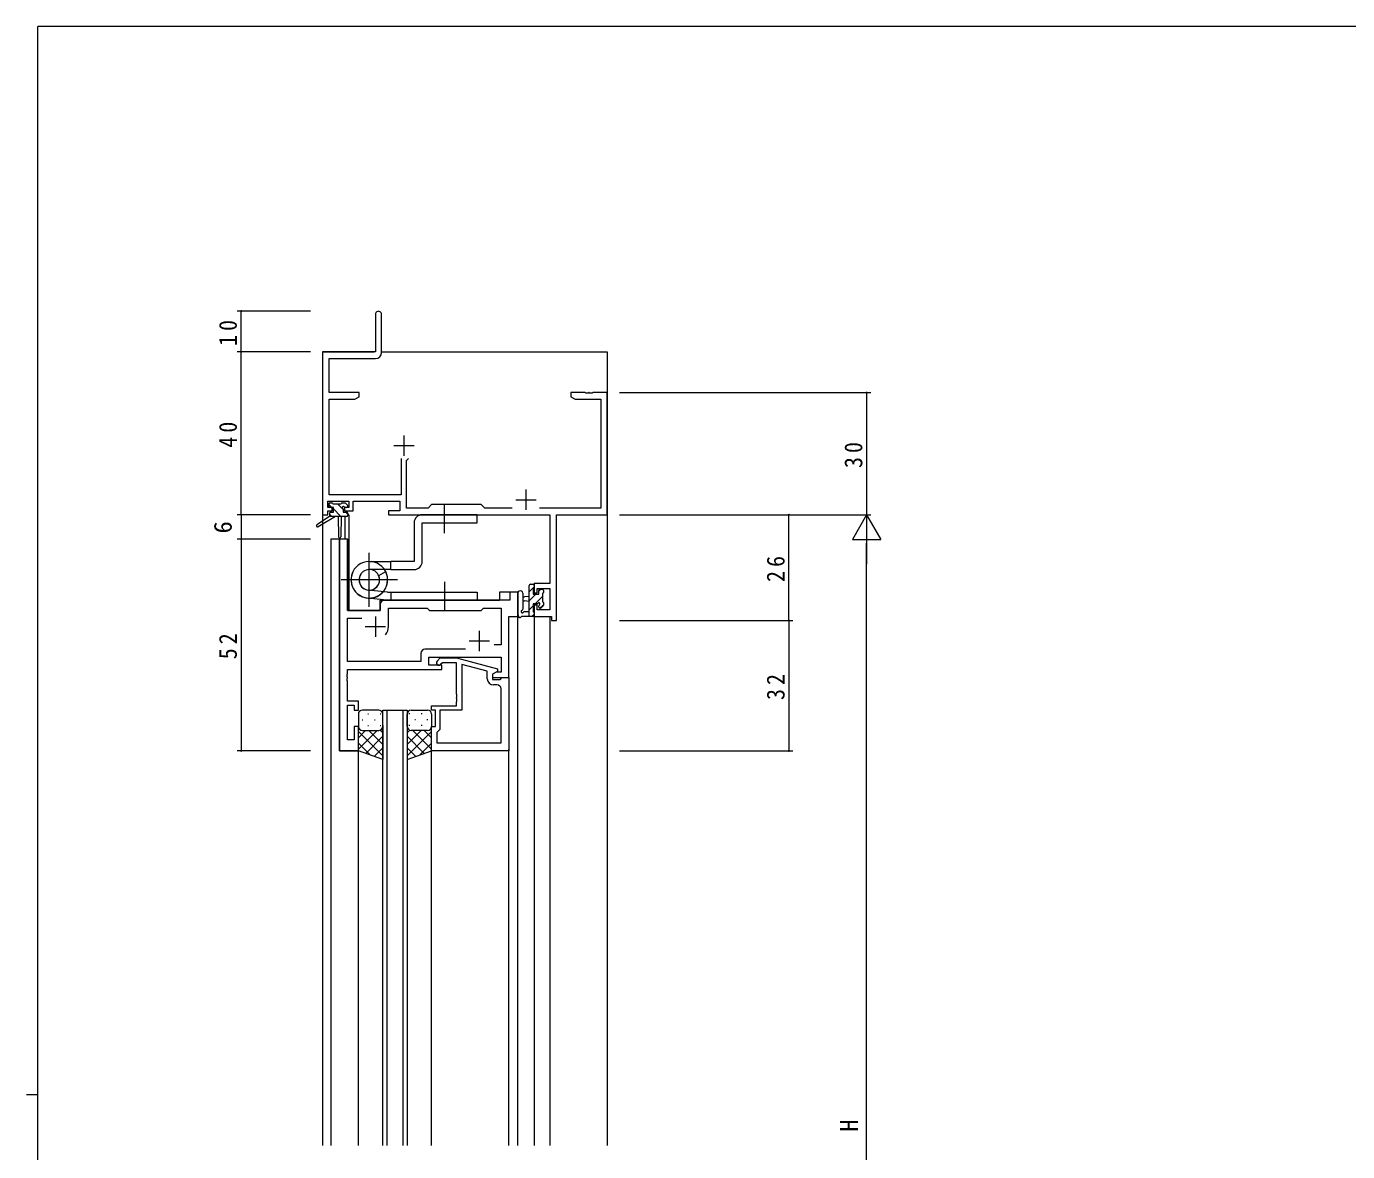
# Model space of a CAD drawing. Units: millimetres on the paper. Extents: x -397 to 397, y -282 to 282.
# Drawn here: x -396.7 to -71.9, y 2.8 to 279.3 of the extents above; entities that cross this region are included whole.
import ezdxf
from ezdxf.enums import TextEntityAlignment as Align

# ---------------------------------------------------------------- set-up
doc = ezdxf.new("R2010")
doc.units = ezdxf.units.MM
for name, color, linetype, lineweight in [('0-1_YKK_ZWAK', 7, 'Continuous', 18), ('0-3_YKK_11', 7, 'Continuous', 18), ('0-4_YKK_12', 2, 'Continuous', 18), ('0-5_YKK_13', 4, 'Continuous', 18), ('0-6_YKK_D', 6, 'Continuous', 18)]:
    doc.layers.add(name, color=color, linetype=linetype, lineweight=lineweight)
doc.styles.add('ＭＳ ゴシック', font='')
doc.styles.get('ＭＳ ゴシック').set_extended_font_data('MS Gothic')

msp = doc.modelspace()

# ---------------------------------------------------------------- linework, layer by layer
at = {"layer": '0-1_YKK_ZWAK'}
for p, q in [((-393.908, -245.688), (-393.908, 279.312)), ((376.092, 279.312), (-393.908, 279.312)), ((-396.708, 16.812), (-393.908, 16.812))]:
    msp.add_line(p, q, dxfattribs=at)
at = {"layer": '0-3_YKK_11'}
for p, q in [((-310.908, 208.562), (-310.908, 199.312)), ((-309.408, 199.182), (-309.408, 208.562)), ((-323.908, 199.312), (-323.908, 159.312)), ((-310.908, 199.312), (-323.908, 199.312)), ((-322.278, 197.682), (-310.908, 197.682)), ((-322.278, 189.312), (-322.278, 197.682)), ((-314.908, 189.312), (-322.278, 189.312)), ((-314.908, 188.312), (-314.908, 189.312)), ((-262.908, 189.312), (-262.908, 188.312)), ((-259.366, 189.312), (-262.908, 189.312)), ((-259.183, 189.192), (-259.366, 189.312)), ((-258.633, 189.192), (-259.183, 189.192)), ((-258.45, 189.312), (-258.633, 189.192)), ((-258.366, 189.312), (-258.45, 189.312)), ((-258.183, 189.192), (-258.366, 189.312)), ((-257.633, 189.192), (-258.183, 189.192)), ((-257.45, 189.312), (-257.633, 189.192)), ((-253.908, 189.312), (-257.45, 189.312)), ((-253.908, 159.312), (-253.908, 189.312)), ((-322.278, 187.682), (-315.999, 187.682)), ((-322.278, 164.242), (-322.278, 187.682)), ((-315.999, 187.682), (-314.908, 188.312)), ((-262.908, 188.312), (-261.817, 187.682)), ((-261.817, 187.682), (-255.538, 187.682)), ((-255.538, 187.682), (-255.538, 160.942)), ((-303.908, 178.812), (-303.908, 173.812)), ((-306.408, 176.312), (-301.408, 176.312)), ((-304.558, 173.112), (-304.558, 164.242)), ((-303.258, 172.612), (-302.758, 173.112)), ((-303.258, 160.942), (-303.258, 172.612)), ((-322.608, 162.612), (-317.408, 162.612)), ((-322.608, 161.112), (-322.608, 162.612)), ((-304.558, 164.242), (-322.278, 164.242)), ((-317.408, 162.612), (-317.408, 161.112)), ((-316.408, 162.612), (-304.888, 162.612)), ((-316.408, 160.312), (-316.408, 162.612)), ((-304.888, 162.612), (-304.888, 160.312)), ((-276.408, 163.012), (-271.408, 163.012)), ((-273.908, 165.512), (-273.908, 160.512)), ((-323.908, 159.312), (-322.608, 159.312)), ((-321.508, 161.112), (-322.608, 161.112)), ((-322.608, 160.312), (-321.508, 160.312)), ((-322.608, 159.312), (-322.608, 160.312)), ((-321.508, 160.312), (-321.508, 161.112)), ((-318.508, 161.112), (-318.508, 160.312)), ((-317.408, 161.112), (-318.508, 161.112)), ((-318.508, 160.312), (-316.408, 160.312)), ((-307.708, 160.312), (-307.708, 159.312)), ((-304.888, 160.312), (-307.708, 160.312)), ((-307.708, 159.312), (-268.038, 159.312)), ((-297.978, 160.942), (-303.258, 160.942)), ((-297.108, 161.812), (-297.978, 160.942)), ((-284.908, 161.812), (-297.108, 161.812)), ((-284.038, 160.942), (-284.908, 161.812)), ((-277.259, 160.942), (-284.038, 160.942)), ((-255.538, 160.942), (-270.558, 160.942)), ((-268.038, 159.312), (-268.038, 142.412)), ((-266.408, 159.312), (-253.908, 159.312)), ((-266.408, 133.312), (-266.408, 159.312)), ((-317.776, 153.312), (-319.706, 153.312)), ((-319.706, 153.312), (-319.706, 101.312)), ((-317.776, 135.812), (-317.776, 153.312)), ((-277.836, 140.312), (-277.836, 138.312)), ((-275.906, 140.312), (-277.836, 140.312)), ((-275.906, 134.312), (-275.906, 140.312)), ((-271.908, 142.412), (-271.908, 140.112)), ((-268.038, 142.412), (-271.908, 142.412)), ((-271.908, 140.112), (-271.108, 140.112)), ((-271.108, 141.212), (-268.038, 141.212)), ((-271.108, 140.112), (-271.108, 141.212)), ((-268.038, 141.212), (-268.038, 135.942)), ((-309.706, 137.312), (-309.706, 135.812)), ((-277.836, 138.312), (-308.706, 138.312)), ((-271.908, 137.112), (-271.908, 134.312)), ((-271.108, 137.112), (-271.908, 137.112)), ((-271.108, 135.942), (-271.108, 137.112)), ((-309.706, 135.812), (-317.776, 135.812)), ((-317.776, 133.882), (-314.256, 133.882)), ((-317.776, 123.242), (-317.776, 133.882)), ((-310.906, 134.312), (-310.906, 129.312)), ((-307.706, 136.382), (-298.176, 136.382)), ((-307.706, 131.812), (-307.706, 136.382)), ((-298.176, 136.382), (-297.606, 135.812)), ((-297.606, 135.812), (-284.906, 135.812)), ((-284.906, 135.812), (-284.336, 136.382)), ((-284.336, 136.382), (-280.036, 136.382)), ((-280.036, 136.382), (-280.036, 127.312)), ((-278.106, 134.312), (-275.906, 134.312)), ((-278.106, 119.312), (-278.106, 134.312)), ((-271.908, 134.312), (-267.608, 134.312)), ((-268.038, 135.942), (-271.108, 135.942)), ((-267.608, 134.312), (-267.608, 133.312)), ((-267.608, 133.312), (-266.408, 133.312)), ((-313.406, 131.812), (-308.406, 131.812)), ((-285.406, 130.812), (-285.406, 125.812)), ((-287.906, 128.312), (-282.906, 128.312)), ((-280.036, 127.312), (-281.74, 127.312)), ((-299.736, 125.242), (-299.736, 123.242)), ((-288.756, 126.242), (-298.736, 126.242)), ((-288.756, 126.242), (-298.736, 126.242)), ((-297.806, 124.312), (-280.036, 124.312)), ((-297.806, 122.312), (-297.806, 124.312)), ((-295.732, 123.337), (-294.957, 124.112)), ((-294.957, 124.112), (-291.012, 124.112)), ((-291.012, 124.112), (-280.908, 121.405)), ((-280.036, 124.312), (-280.036, 120.612)), ((-317.896, 120.087), (-317.776, 120.271)), ((-299.736, 123.242), (-317.776, 123.242)), ((-317.776, 121.312), (-294.606, 121.312)), ((-317.776, 120.271), (-317.776, 121.312)), ((-294.606, 122.312), (-297.806, 122.312)), ((-294.46, 122.912), (-294.884, 122.488)), ((-294.606, 121.312), (-294.606, 122.312)), ((-291.008, 122.912), (-294.46, 122.912)), ((-291.008, 115.271), (-291.008, 122.912)), ((-289.708, 122.521), (-289.708, 111.312)), ((-283.408, 120.833), (-289.708, 122.521)), ((-283.408, 119.012), (-283.408, 120.833)), ((-280.908, 120.805), (-282.108, 120.112)), ((-281.24, 120.612), (-282.106, 120.112)), ((-280.036, 120.612), (-281.24, 120.612)), ((-280.908, 121.405), (-280.908, 120.805)), ((-317.896, 119.537), (-317.896, 120.087)), ((-317.776, 119.354), (-317.896, 119.537)), ((-317.896, 119.087), (-317.776, 119.271)), ((-317.896, 118.537), (-317.896, 119.087)), ((-317.776, 118.354), (-317.896, 118.537)), ((-317.776, 119.271), (-317.776, 119.354)), ((-317.776, 113.512), (-317.776, 118.354)), ((-282.108, 120.112), (-282.108, 118.812)), ((-282.108, 118.812), (-280.308, 118.812)), ((-282.106, 120.112), (-282.106, 119.312)), ((-282.106, 119.312), (-278.106, 119.312)), ((-281.038, 117.512), (-281.908, 117.512)), ((-280.308, 118.812), (-280.108, 119.012)), ((-280.108, 119.012), (-279.808, 119.312)), ((-279.808, 119.312), (-278.108, 119.312)), ((-278.108, 119.312), (-278.108, 101.312)), ((-290.888, 115.087), (-291.008, 115.271)), ((-291.008, 114.354), (-290.888, 114.537)), ((-291.008, 114.271), (-291.008, 114.354)), ((-290.888, 114.087), (-291.008, 114.271)), ((-290.888, 114.537), (-290.888, 115.087)), ((-290.888, 113.537), (-290.888, 114.087)), ((-280.038, 103.242), (-280.038, 116.512)), ((-315.106, 113.512), (-317.776, 113.512)), ((-317.776, 112.512), (-316.106, 112.512)), ((-317.776, 104.012), (-317.776, 112.512)), ((-316.106, 112.512), (-316.106, 111.312)), ((-316.106, 111.312), (-315.106, 111.312)), ((-315.106, 111.312), (-315.106, 113.512)), ((-297.108, 112.312), (-291.008, 112.312)), ((-297.108, 111.312), (-297.108, 112.312)), ((-296.108, 111.312), (-297.108, 111.312)), ((-296.108, 107.312), (-296.108, 111.312)), ((-295.108, 111.312), (-295.108, 106.512)), ((-289.708, 111.312), (-295.108, 111.312)), ((-291.008, 113.354), (-290.888, 113.537)), ((-291.008, 112.312), (-291.008, 113.354)), ((-316.106, 107.312), (-316.106, 104.012)), ((-315.106, 107.312), (-316.106, 107.312)), ((-315.106, 101.312), (-315.106, 107.312)), ((-297.108, 107.312), (-296.108, 107.312)), ((-297.108, 101.312), (-297.108, 107.312)), ((-316.106, 104.012), (-317.776, 104.012)), ((-295.608, 106.012), (-295.808, 105.812)), ((-295.808, 105.812), (-295.808, 103.242)), ((-295.108, 106.512), (-295.608, 106.012)), ((-319.706, 101.312), (-315.106, 101.312)), ((-278.108, 101.312), (-297.108, 101.312)), ((-295.808, 103.242), (-280.038, 103.242)), ((-295.808, 103.242), (-280.038, 103.242))]:
    msp.add_line(p, q, dxfattribs=at)
for centre, radius, start, end in [((-310.158, 208.562), 0.75, 359.99999, 180.00001), ((-310.908, 199.182), 1.5, 270.00001, 359.99999), ((-308.706, 137.312), 1, 90.00001, 179.99999), ((-310.906, 131.812), 3.2, 321.63348, 359.99999), ((-298.736, 125.242), 1, 90.00001, 179.99999), ((-295.308, 122.912), 0.6, 134.99999, 315.00001), ((-281.908, 119.012), 1.5, 180.00001, 269.99999), ((-281.038, 116.512), 1, 0.00001, 89.99999)]:
    msp.add_arc(centre, radius, start, end, dxfattribs=at)
at = {"layer": '0-4_YKK_12'}
for p, q in [((-323.908, 199.312), (-311.208, 199.312)), ((-323.908, 199.312), (-323.908, 4.312)), ((-309.408, 199.312), (-253.908, 199.312)), ((-253.908, 199.312), (-253.908, 4.312)), ((-317.408, 159.312), (-317.708, 159.312)), ((-317.408, 159.312), (-317.408, 135.812)), ((-318.408, 158.912), (-318.408, 153.312)), ((-317.708, 153.312), (-321.908, 153.312)), ((-321.908, 153.312), (-321.908, 4.312)), ((-319.706, 101.312), (-319.706, 153.312)), ((-317.708, 153.312), (-317.708, 135.812)), ((-280.408, 140.312), (-280.408, 138.312)), ((-275.908, 140.312), (-280.408, 140.312)), ((-275.908, 4.312), (-275.908, 140.312)), ((-309.708, 138.312), (-280.408, 138.312)), ((-309.708, 135.812), (-309.708, 138.312)), ((-317.708, 135.812), (-309.708, 135.812)), ((-278.106, 134.311), (-275.908, 134.311)), ((-278.106, 119.312), (-278.106, 134.311)), ((-271.908, 134.312), (-271.908, 4.312)), ((-268.008, 134.312), (-268.008, 4.312)), ((-278.408, 119.312), (-278.106, 119.312)), ((-309.11, 111.312), (-303.11, 111.312)), ((-309.11, 4.312), (-309.11, 111.312)), ((-308.11, 111.312), (-308.11, 4.312)), ((-304.11, 4.312), (-304.11, 111.312)), ((-303.11, 111.312), (-303.11, 4.312)), ((-315.108, 101.312), (-319.706, 101.312)), ((-315.108, 4.312), (-315.108, 101.312)), ((-297.108, 4.312), (-297.108, 101.312)), ((-278.108, 4.312), (-278.108, 101.612))]:
    msp.add_line(p, q, dxfattribs=at)
at = {"layer": '0-5_YKK_13'}
for p, q in [((-321.588, 161.112), (-322.408, 161.932)), ((-322.408, 161.412), (-322.408, 161.912)), ((-322.208, 159.612), (-322.208, 158.912)), ((-321.633, 158.912), (-322.208, 159.488)), ((-322.108, 162.212), (-321.608, 162.212)), ((-321.208, 161.112), (-322.108, 161.112)), ((-321.908, 159.912), (-321.208, 159.912)), ((-321.408, 162.012), (-319.308, 162.012)), ((-321.208, 159.912), (-321.208, 161.112)), ((-319.388, 158.912), (-321.208, 160.733)), ((-318.808, 160.578), (-320.243, 162.012)), ((-319.108, 162.212), (-318.508, 162.212)), ((-318.808, 160.651), (-318.808, 159.912)), ((-318.808, 159.912), (-318.008, 159.912)), ((-318.008, 161.112), (-318.347, 161.112)), ((-318.296, 162.124), (-317.796, 161.624)), ((-317.708, 159.478), (-318.143, 159.912)), ((-317.708, 159.612), (-317.708, 159.212)), ((-285.91, 159.311), (-299.411, 159.313)), ((-293.91, 154.811), (-293.91, 161.811)), ((-285.91, 157.313), (-285.91, 159.311)), ((-322.208, 158.912), (-325.275, 156.862)), ((-320.708, 158.912), (-324.953, 156.355)), ((-318.008, 158.912), (-322.208, 158.912)), ((-320.108, 158.912), (-320.006, 153.904)), ((-319.306, 158.912), (-319.406, 153.904)), ((-299.411, 157.313), (-285.91, 157.313)), ((-299.411, 147.836), (-299.411, 157.313)), ((-312.411, 136.663), (-312.411, 149.96)), ((-312.411, 147.836), (-307.11, 147.836)), ((-307.11, 145.836), (-307.11, 147.836)), ((-305.481, 143.311), (-319.34, 143.311)), ((-307.11, 145.836), (-312.411, 145.836)), ((-310.105, 144.34), (-308.38, 145.336)), ((-307.11, 145.836), (-301.411, 145.836)), ((-307.911, 140.311), (-312.669, 140.799)), ((-307.911, 140.311), (-285.915, 140.311)), ((-307.111, 140.311), (-307.111, 138.311)), ((-293.915, 142.811), (-293.915, 135.811)), ((-285.915, 140.311), (-285.915, 138.311)), ((-275.908, 140.04), (-275.908, 134.878)), ((-274.708, 140.04), (-274.705, 136.079)), ((-273.108, 134.312), (-273.108, 141.912)), ((-271.908, 141.603), (-273.108, 140.403)), ((-271.454, 139.812), (-273.108, 138.158)), ((-272.808, 142.212), (-272.208, 142.212)), ((-272.108, 141.112), (-272.108, 139.812)), ((-272.108, 139.812), (-270.708, 139.812)), ((-271.908, 141.912), (-271.908, 141.312)), ((-270.254, 141.012), (-270.708, 140.558)), ((-270.708, 139.812), (-270.708, 140.712)), ((-270.408, 141.012), (-269.908, 141.012)), ((-269.808, 140.012), (-269.808, 137.912)), ((-269.608, 140.712), (-269.608, 140.212)), ((-308.125, 138.323), (-312.893, 138.837)), ((-308.125, 138.323), (-312.893, 138.837)), ((-307.911, 138.311), (-285.915, 138.311)), ((-273.108, 139.212), (-274.253, 139.11)), ((-273.108, 138.012), (-274.253, 138.114)), ((-272.108, 136.913), (-273.108, 135.913)), ((-272.108, 137.412), (-272.108, 135.412)), ((-271.169, 137.412), (-272.108, 137.412)), ((-269.808, 139.213), (-271.609, 137.412)), ((-270.708, 136.612), (-270.708, 136.951)), ((-269.608, 137.168), (-270.46, 136.317)), ((-269.696, 136.9), (-270.196, 136.4)), ((-269.608, 137.712), (-269.608, 137.112)), ((-272.208, 134.312), (-274.889, 134.312)), ((-274.289, 135.512), (-273.108, 135.512)), ((-271.908, 134.868), (-272.464, 134.312)), ((-271.908, 135.212), (-271.908, 134.612)), ((-310.11, 111.312), (-314.11, 111.312)), ((-302.112, 111.312), (-298.112, 111.312)), ((-315.11, 110.312), (-315.11, 107.312)), ((-315.11, 101.312), (-315.11, 107.312)), ((-314.19, 108.949), (-313.99, 108.949)), ((-312.775, 110.364), (-312.575, 110.364)), ((-312.775, 107.534), (-312.575, 107.534)), ((-311.16, 108.949), (-310.96, 108.949)), ((-309.745, 110.364), (-309.545, 110.364)), ((-309.745, 107.534), (-309.545, 107.534)), ((-309.11, 107.312), (-309.11, 110.312)), ((-309.11, 107.534), (-309.11, 99.169)), ((-303.112, 107.312), (-303.112, 110.312)), ((-303.112, 107.534), (-303.112, 99.169)), ((-302.477, 110.364), (-302.677, 110.364)), ((-302.477, 107.534), (-302.677, 107.534)), ((-301.062, 108.949), (-301.262, 108.949)), ((-299.447, 110.364), (-299.647, 110.364)), ((-299.447, 107.534), (-299.647, 107.534)), ((-298.032, 108.949), (-298.232, 108.949)), ((-297.112, 110.312), (-297.112, 107.312)), ((-297.112, 101.312), (-297.112, 107.312)), ((-310.49, 106.313), (-315.11, 101.692)), ((-313.318, 106.312), (-315.11, 104.521)), ((-315.11, 106.044), (-309.11, 100.044)), ((-314.11, 106.312), (-310.51, 106.312)), ((-313.71, 106.312), (-310.11, 106.312)), ((-309.11, 104.864), (-313.306, 100.668)), ((-312.55, 106.312), (-309.11, 102.873)), ((-309.778, 106.369), (-309.11, 105.701)), ((-302.444, 106.369), (-303.112, 105.701)), ((-299.672, 106.312), (-303.112, 102.873)), ((-297.112, 106.044), (-303.112, 100.044)), ((-303.112, 104.864), (-298.916, 100.668)), ((-298.512, 106.312), (-302.112, 106.312)), ((-301.732, 106.313), (-297.112, 101.692)), ((-298.112, 106.312), (-301.712, 106.312)), ((-298.904, 106.312), (-297.112, 104.521)), ((-315.11, 103.216), (-312.149, 100.255)), ((-309.11, 99.169), (-315.11, 101.312)), ((-309.11, 102.035), (-311.222, 99.924)), ((-303.112, 102.035), (-301, 99.924)), ((-303.112, 99.169), (-297.112, 101.312)), ((-297.112, 103.216), (-300.073, 100.255))]:
    msp.add_line(p, q, dxfattribs=at)
msp.add_lwpolyline([(-301.411, 157.313), (-301.411, 147.836), (-307.11, 147.836)], dxfattribs=at)
for centre, radius, start, end in [((-322.108, 161.912), 0.3, 90, 180), ((-322.108, 161.412), 0.3, 180, 270), ((-321.908, 159.612), 0.3, 90, 180), ((-321.608, 162.012), 0.2, 0, 90), ((-319.108, 162.012), 0.2, 90, 180), ((-318.808, 161.112), 0.25, 33.05573, 236.94427), ((-319.108, 160.651), 0.3, 0, 56.94427), ((-318.347, 161.412), 0.3, 213.05573, 270), ((-318.508, 161.912), 0.3, 45, 90), ((-318.008, 161.412), 0.3, 270, 45), ((-318.008, 159.612), 0.3, 0, 90), ((-318.008, 159.212), 0.3, 270, 0), ((-299.411, 157.313), 2, 90, 180), ((-325.108, 156.612), 0.3, 123.76905, 301.06147), ((-319.706, 153.91), 0.3, 181.16963, 358.85539), ((-312.411, 143.336), 4.5, 90, 26.3878), ((-312.411, 143.311), 4.5, 147.39768, 83.84229), ((-301.411, 147.836), 2, 270, 0), ((-312.411, 143.311), 2.525, 90, 24.04725), ((-312.411, 143.311), 2.525, 147.39768, 84.14137), ((-275.308, 140.04), 0.6, 0.04023, 180.04023), ((-272.808, 141.912), 0.3, 90, 180), ((-272.208, 141.912), 0.3, 0, 90), ((-272.108, 141.312), 0.2, 270, 0), ((-270.408, 140.712), 0.3, 90, 180), ((-269.908, 140.712), 0.3, 0, 90), ((-269.808, 140.212), 0.2, 270, 0), ((-307.911, 140.311), 2, 263.84229, 269.99997), ((-304.411, 140.311), 2, 266.45776, 269.99995), ((-274.208, 138.612), 0.5, 95.09207, 264.90793), ((-271.169, 137.712), 0.3, 270, 326.94427), ((-270.708, 137.412), 0.25, 303.05573, 146.94427), ((-270.408, 136.951), 0.3, 123.05573, 180), ((-270.408, 136.612), 0.3, 180, 315), ((-269.808, 137.712), 0.2, 0, 90), ((-269.908, 137.112), 0.3, 315, 0), ((-275.608, 134.878), 0.3, 180, 229.47122), ((-275.998, 134.422), 0.3, 349.47122, 49.47122), ((-275.408, 134.312), 0.3, 169.47122, 330), ((-274.889, 134.012), 0.3, 90, 150), ((-274.808, 135.512), 0.3, 109.18976, 330), ((-275.005, 136.079), 0.3, 289.18976, 0.04023), ((-274.289, 135.212), 0.3, 90, 150), ((-272.208, 134.612), 0.3, 270, 0), ((-272.108, 135.212), 0.2, 360, 90), ((-314.11, 110.312), 1, 90, 180), ((-310.11, 110.312), 1, 0, 90), ((-302.112, 110.312), 1, 90, 180), ((-298.112, 110.312), 1, 0, 90), ((-314.11, 107.312), 1, 180, 270), ((-314.11, 107.312), 1, 180, 270), ((-310.11, 107.312), 1, 270, 0), ((-310.11, 107.312), 1, 270, 0), ((-302.112, 107.312), 1, 180, 270), ((-302.112, 107.312), 1, 180, 270), ((-298.112, 107.312), 1, 270, 0), ((-298.112, 107.312), 1, 270, 0)]:
    msp.add_arc(centre, radius, start, end, dxfattribs=at)
at = {"layer": '0-6_YKK_D'}
for p, q in [((-326.908, 209.312), (-344.908, 209.312)), ((-343.908, 199.312), (-343.908, 209.312)), ((-326.908, 199.312), (-344.908, 199.312)), ((-326.908, 199.312), (-344.908, 199.312)), ((-343.908, 159.312), (-343.908, 199.312)), ((-250.908, 189.312), (-189.146, 189.312)), ((-190.146, 189.312), (-190.146, 159.312)), ((-326.908, 159.312), (-344.908, 159.312)), ((-326.908, 159.312), (-344.908, 159.312)), ((-343.908, 159.312), (-343.908, 153.312)), ((-250.908, 159.312), (-208.261, 159.312)), ((-250.908, 159.312), (-189.146, 159.312)), ((-250.908, 159.312), (-189.146, 159.312)), ((-209.261, 133.312), (-209.261, 159.312)), ((-190.146, 159.312), (-193.646, 153.25)), ((-190.146, 159.312), (-190.146, 147.188)), ((-190.146, 159.312), (-186.646, 153.25)), ((-326.908, 153.312), (-344.908, 153.312)), ((-326.908, 153.312), (-344.908, 153.312)), ((-343.908, 153.312), (-343.908, 101.312)), ((-193.646, 153.25), (-186.646, 153.25)), ((-190.146, -133.688), (-190.146, 152.312)), ((-250.908, 133.312), (-208.261, 133.312)), ((-250.908, 133.312), (-208.261, 133.312)), ((-209.261, 133.312), (-209.261, 101.312)), ((-326.908, 101.312), (-344.908, 101.312)), ((-250.908, 101.312), (-208.261, 101.312))]:
    msp.add_line(p, q, dxfattribs=at)
for centre, start, end in [((-343.908, 209.312), 90, 270), ((-343.908, 209.312), 270, 90), ((-343.908, 199.312), 90, 270), ((-343.908, 199.312), 90, 270), ((-343.908, 199.312), 270, 90), ((-343.908, 199.312), 270, 90), ((-190.146, 189.312), 90, 270), ((-190.146, 189.312), 270, 90), ((-343.908, 159.312), 90, 270), ((-343.908, 159.312), 90, 270), ((-343.908, 159.312), 270, 90), ((-343.908, 159.312), 270, 90), ((-209.261, 159.312), 90, 270), ((-209.261, 159.312), 270, 90), ((-343.908, 153.312), 90, 270), ((-343.908, 153.312), 90, 270), ((-343.908, 153.312), 270, 90), ((-343.908, 153.312), 270, 90), ((-209.261, 133.312), 90, 270), ((-209.261, 133.312), 90, 270), ((-209.261, 133.312), 270, 90), ((-209.261, 133.312), 270, 90), ((-343.908, 101.312), 90, 270), ((-343.908, 101.312), 270, 90), ((-209.261, 101.312), 90, 270), ((-209.261, 101.312), 270, 90)]:
    msp.add_arc(centre, 0.106, start, end, dxfattribs=at)

# ---------------------------------------------------------------- texts
at = {"layer": '0-6_YKK_D', "color": 7, "style": 'ＭＳ ゴシック'}
for s, p in [('6', (-344.908, 154.712)), ('H', (-190.946, 7.712))]:
    msp.add_text(s, height=4.399, rotation=90, dxfattribs=at).set_placement(p, align=Align.BOTTOM_LEFT)
at = {"layer": '0-6_YKK_D', "color": 7, "char_height": 4.399, "attachment_point": 7, "rotation": 90, "style": 'ＭＳ ゴシック'}
for s, insert in [('\\T1.37;\\W0.9;10', (-344.908, 200.792)), ('\\T1.37;\\W0.9;40', (-344.908, 175.792)), ('\\T1.37;\\W0.9;30', (-191.146, 170.792)), ('\\T1.37;\\W0.9;26', (-210.261, 142.792)), ('\\T1.37;\\W0.9;52', (-344.908, 123.792)), ('\\T1.37;\\W0.9;32', (-210.261, 113.792))]:
    msp.add_mtext(s, dxfattribs=dict(at, insert=insert))

doc.saveas('drawing.dxf')
